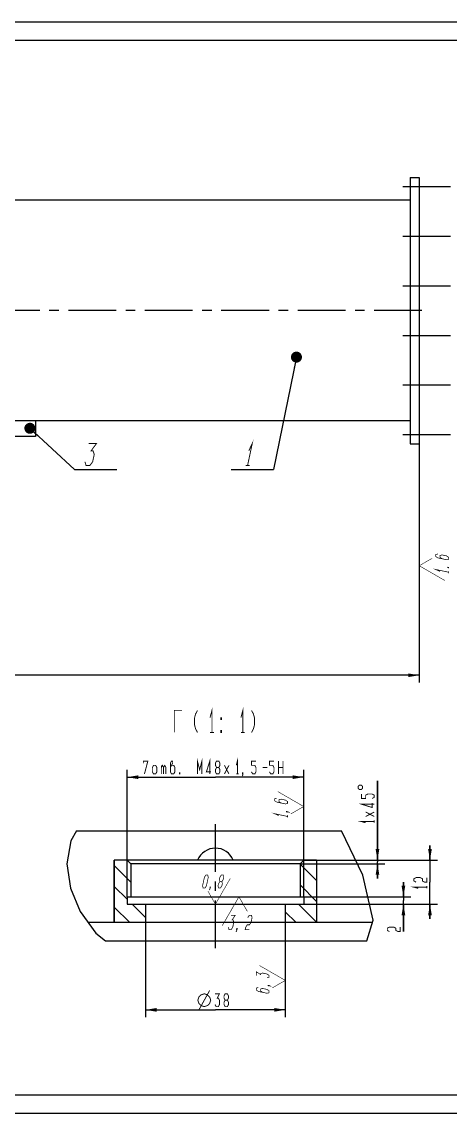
# Model space of a CAD drawing. Header units: millimetres. Extents: x 0 to 630, y 0 to 297.
# Drawn here: x 323.2 to 439.7, y 0 to 297 of the extents above; entities that cross this region are included whole.
import ezdxf

# ---------------------------------------------------------------- set-up
doc = ezdxf.new("R2010")
doc.units = ezdxf.units.MM
doc.header["$LTSCALE"] = 34.65
doc.linetypes.add('CENTER', pattern=[0.6, 0.375, -0.075, 0.075, -0.075])
doc.layers.get('0').update_dxf_attribs({"linetype": 'CONTINUOUS'})
for name, color, linetype in [('ALL_AXIS', 7, 'CONTINUOUS'), ('ALL_DIMENSIONS', 7, 'CONTINUOUS'), ('ALL_SURF_FIN', 7, 'CONTINUOUS')]:
    doc.layers.add(name, color=color, linetype=linetype)
doc.styles.get("Standard").update_dxf_attribs({"font": 'txt', "width": 0.7})
doc.dimstyles.new('DIMSTYLE_4', dxfattribs={"dimtxt": 3.5, "dimasz": 3, "dimexe": 0.18, "dimexo": 0.0625, "dimgap": 0.09, "dimtad": 1, "dimdec": 5, "dimdsep": 46, "dimtxsty": 'STANDARD', "dimblk": '_FILLED', "dimblk1": '_FILLED', "dimblk2": '_FILLED', "dimcen": 0.09, "dimadec": 0, "dimazin": 0, "dimtp": 0.2, "dimtm": 0.2, "dimtfac": 1, "dimtdec": 5, "dimtofl": 0, "dimtmove": 0, "dimatfit": 3, "dimldrblk": '_FILLED', "dimfxl": 1, "dimtolj": 1, "dimarcsym": 0})
doc.dimstyles.new('DIMSTYLE_5', dxfattribs={"dimtxt": 3.5, "dimasz": 3, "dimexe": 0.18, "dimexo": 0.0625, "dimgap": 0.09, "dimtad": 1, "dimdec": 5, "dimlfac": 4, "dimdsep": 46, "dimtxsty": 'STANDARD', "dimblk": '_FILLED', "dimblk1": '_FILLED', "dimblk2": '_FILLED', "dimcen": 0.09, "dimadec": 0, "dimazin": 0, "dimtp": 1.2, "dimtm": 1.2, "dimtfac": 1, "dimtdec": 5, "dimtofl": 0, "dimtmove": 0, "dimatfit": 3, "dimldrblk": '_FILLED', "dimfxl": 1, "dimtolj": 1, "dimarcsym": 0})
doc.dimstyles.new('DIMSTYLE_8', dxfattribs={"dimtxt": 3.5, "dimasz": 3, "dimexe": 0.18, "dimexo": 0.0625, "dimgap": 0.09, "dimtad": 1, "dimdec": 5, "dimdsep": 46, "dimtxsty": 'STANDARD', "dimblk": '_FILLED', "dimblk1": '_FILLED', "dimblk2": '_FILLED', "dimcen": 0.09, "dimadec": 0, "dimazin": 0, "dimtp": 0.1, "dimtm": 0.1, "dimtfac": 1, "dimtdec": 5, "dimtofl": 0, "dimtmove": 0, "dimatfit": 3, "dimldrblk": '_FILLED', "dimfxl": 1, "dimtolj": 1, "dimarcsym": 0})
doc.dimstyles.new('DIMSTYLE_9', dxfattribs={"dimtxt": 3.5, "dimasz": 3, "dimexe": 0.18, "dimexo": 0.0625, "dimgap": 0.09, "dimtad": 1, "dimdec": 5, "dimdsep": 46, "dimtxsty": 'STANDARD', "dimblk": '_FILLED', "dimblk1": '_FILLED', "dimblk2": '_FILLED', "dimcen": 0.09, "dimadec": 0, "dimazin": 0, "dimtp": 0.3, "dimtm": 0.3, "dimtfac": 1, "dimtdec": 5, "dimtofl": 0, "dimtmove": 0, "dimatfit": 3, "dimldrblk": '_FILLED', "dimfxl": 1, "dimtolj": 1, "dimarcsym": 0})
doc.dimstyles.get("Standard").update_dxf_attribs({"dimtxt": 3.5, "dimasz": 3, "dimexe": 0.18, "dimexo": 0.0625, "dimgap": 0.09, "dimtad": 1, "dimdec": 5, "dimdsep": 46, "dimtxsty": 'STANDARD', "dimblk": '_FILLED', "dimblk1": '_FILLED', "dimblk2": '_FILLED', "dimcen": 0.09, "dimadec": 0, "dimazin": 0, "dimtol": 1, "dimtp": 1e-05, "dimtm": 1e-05, "dimtfac": 1, "dimtdec": 5, "dimtofl": 0, "dimtmove": 0, "dimatfit": 3, "dimldrblk": '_FILLED', "dimfxl": 1, "dimtolj": 1, "dimarcsym": 0})

# ---------------------------------------------------------------- blocks, each defined once
blk = doc.blocks.new('_FILLED')
at = {"color": 0, "linetype": 'BYBLOCK'}
blk.add_solid([(0, 0), (-1, 0.167), (-1, -0.167)], dxfattribs=at)
blk = doc.blocks.new('*D5')
at = {"layer": 'ALL_DIMENSIONS', "color": 2, "linetype": 'CONTINUOUS'}
for p, q in [((58.77, 182.18), (58.77, 117.18)), ((431.27, 182.18), (431.27, 117.18)), ((58.77, 119.18), (245.02, 119.18)), ((431.27, 119.18), (245.02, 119.18))]:
    blk.add_line(p, q, dxfattribs=at)
at = {"layer": 'ALL_DIMENSIONS', "color": 2, "linetype": 'CONTINUOUS', "xscale": 3, "yscale": 3, "zscale": 3, "rotation": 180}
blk.add_blockref('_FILLED', (58.77, 119.18), dxfattribs=at)
at = {"layer": 'ALL_DIMENSIONS', "color": 2, "linetype": 'CONTINUOUS', "xscale": 3, "yscale": 3, "zscale": 3}
blk.add_blockref('_FILLED', (431.27, 119.18), dxfattribs=at)
blk = doc.blocks.new('SF1_BL5', base_point=(435.26, 148.55))
at = {"layer": 'ALL_SURF_FIN', "color": 2, "linetype": 'CONTINUOUS'}
for points, const_width in [([(436.34, 152.17), (435.75, 152.03), (435.75, 151.5), (436.34, 151.12), (438.67, 150.62), (439.25, 150.76), (439.25, 151.28), (438.67, 151.67), (437.5, 151.92), (436.92, 151.78), (436.92, 151.26), (437.5, 150.87)], 0.194), ([(431.27, 148.98), (434.79, 151.01)], 0.146), ([(431.27, 148.98), (438.28, 144.93)], 0.146), ([(439.25, 148.53), (439.25, 148.4), (438.96, 148.46), (438.96, 148.59), (439.25, 148.53)], 0.194), ([(436.92, 147.45), (435.75, 147.96), (439.25, 147.22)], 0.194), ([(439.25, 146.95), (439.25, 147.48)], 0.194)]:
    blk.add_lwpolyline(points, dxfattribs=dict(at, const_width=const_width))
blk = doc.blocks.new('*D11')
at = {"layer": 'ALL_DIMENSIONS', "color": 2, "linetype": 'CONTINUOUS'}
for p, q in [((434.19, 68.88), (434.19, 72.88)), ((434.19, 72.88), (434.19, 62.88)), ((403.35, 68.88), (436.19, 68.88)), ((434.19, 52.88), (434.19, 62.88)), ((399.85, 56.88), (436.19, 56.88)), ((434.19, 56.88), (434.19, 52.88))]:
    blk.add_line(p, q, dxfattribs=at)
at = {"layer": 'ALL_DIMENSIONS', "color": 2, "linetype": 'CONTINUOUS', "xscale": 3, "yscale": 3, "zscale": 3}
for p, rotation in [((434.19, 68.88), 270), ((434.19, 56.88), 90)]:
    blk.add_blockref('_FILLED', p, dxfattribs=dict(at, rotation=rotation))
blk = doc.blocks.new('*D12')
at = {"layer": 'ALL_DIMENSIONS', "color": 2, "linetype": 'CONTINUOUS'}
for p, q in [((426.96, 58.88), (426.96, 62.88)), ((426.96, 62.88), (426.96, 57.88)), ((398.85, 58.88), (428.96, 58.88)), ((399.85, 56.88), (428.96, 56.88)), ((426.96, 49.42), (426.96, 57.88)), ((426.96, 56.88), (426.96, 49.42))]:
    blk.add_line(p, q, dxfattribs=at)
at = {"layer": 'ALL_DIMENSIONS', "color": 2, "linetype": 'CONTINUOUS', "xscale": 3, "yscale": 3, "zscale": 3}
for p, rotation in [((426.96, 58.88), 270), ((426.96, 56.88), 90)]:
    blk.add_blockref('_FILLED', p, dxfattribs=dict(at, rotation=rotation))
blk = doc.blocks.new('*D13')
at = {"layer": 'ALL_DIMENSIONS', "color": 2, "linetype": 'CONTINUOUS'}
for p, q in [((419.91, 68.88), (419.91, 90.42)), ((419.91, 90.42), (419.91, 68.38)), ((399.85, 68.88), (421.91, 68.88)), ((419.91, 63.88), (419.91, 68.38)), ((398.85, 67.88), (421.91, 67.88)), ((419.91, 67.88), (419.91, 63.88))]:
    blk.add_line(p, q, dxfattribs=at)
at = {"layer": 'ALL_DIMENSIONS', "color": 2, "linetype": 'CONTINUOUS', "xscale": 3, "yscale": 3, "zscale": 3}
for p, rotation in [((419.91, 68.88), 270), ((419.91, 67.88), 90)]:
    blk.add_blockref('_FILLED', p, dxfattribs=dict(at, rotation=rotation))
blk = doc.blocks.new('*D14')
at = {"layer": 'ALL_DIMENSIONS', "color": 2, "linetype": 'CONTINUOUS'}
for p, q in [((351.85, 58.88), (351.85, 93.44)), ((399.85, 58.88), (399.85, 93.44)), ((351.85, 91.44), (375.85, 91.44)), ((399.85, 91.44), (375.85, 91.44))]:
    blk.add_line(p, q, dxfattribs=at)
at = {"layer": 'ALL_DIMENSIONS', "color": 2, "linetype": 'CONTINUOUS', "xscale": 3, "yscale": 3, "zscale": 3, "rotation": 180}
blk.add_blockref('_FILLED', (351.85, 91.44), dxfattribs=at)
at = {"layer": 'ALL_DIMENSIONS', "color": 2, "linetype": 'CONTINUOUS', "xscale": 3, "yscale": 3, "zscale": 3}
blk.add_blockref('_FILLED', (399.85, 91.44), dxfattribs=at)
blk = doc.blocks.new('SF8_BL7', base_point=(395.89, 83.99))
at = {"layer": 'ALL_SURF_FIN', "color": 2, "linetype": 'CONTINUOUS'}
for points, const_width in [([(399.85, 83.45), (392.84, 87.5)], 0.146), ([(392.52, 85.7), (391.94, 85.56), (391.94, 85.04), (392.52, 84.65), (394.86, 84.16), (395.44, 84.29), (395.44, 84.82), (394.86, 85.21), (393.69, 85.45), (393.11, 85.32), (393.11, 84.79), (393.69, 84.4)], 0.194), ([(399.85, 83.45), (396.32, 81.42)], 0.146), ([(393.11, 80.98), (391.94, 81.5), (395.44, 80.75)], 0.194), ([(395.44, 82.06), (395.44, 81.93), (395.15, 81.99), (395.15, 82.13), (395.44, 82.06), (396.02, 81.81)], 0.194), ([(395.44, 80.49), (395.44, 81.01)], 0.194)]:
    blk.add_lwpolyline(points, dxfattribs=dict(at, const_width=const_width))
blk = doc.blocks.new('*D15')
at = {"layer": 'ALL_DIMENSIONS', "color": 2, "linetype": 'CONTINUOUS'}
for p, q in [((356.85, 46.88), (356.85, 26.12)), ((394.85, 46.88), (394.85, 26.12)), ((356.85, 28.12), (375.85, 28.12)), ((394.85, 28.12), (375.85, 28.12))]:
    blk.add_line(p, q, dxfattribs=at)
at = {"layer": 'ALL_DIMENSIONS', "color": 2, "linetype": 'CONTINUOUS', "xscale": 3, "yscale": 3, "zscale": 3, "rotation": 180}
blk.add_blockref('_FILLED', (356.85, 28.12), dxfattribs=at)
at = {"layer": 'ALL_DIMENSIONS', "color": 2, "linetype": 'CONTINUOUS', "xscale": 3, "yscale": 3, "zscale": 3}
blk.add_blockref('_FILLED', (394.85, 28.12), dxfattribs=at)
blk = doc.blocks.new('SF9_BL8', base_point=(390.89, 36.4))
at = {"layer": 'ALL_SURF_FIN', "color": 2, "linetype": 'CONTINUOUS'}
for points, const_width in [([(386.94, 37.45), (386.94, 38.5), (388.11, 37.73), (388.11, 37.99), (388.69, 38.13), (389.86, 37.88), (390.44, 37.5), (390.44, 36.97), (389.86, 36.83)], 0.194), ([(394.85, 36.13), (387.84, 40.17)], 0.146), ([(394.85, 36.13), (391.32, 34.09)], 0.146), ([(387.52, 34.18), (386.94, 34.04), (386.94, 33.52), (387.52, 33.13), (389.86, 32.63), (390.44, 32.77), (390.44, 33.3), (389.86, 33.68), (388.69, 33.93), (388.11, 33.79), (388.11, 33.27), (388.69, 32.88)], 0.194), ([(390.44, 34.74), (390.44, 34.61), (390.15, 34.67), (390.15, 34.8), (390.44, 34.74), (391.02, 34.49)], 0.194)]:
    blk.add_lwpolyline(points, dxfattribs=dict(at, const_width=const_width))
blk = doc.blocks.new('SF6_BL9', base_point=(376.12, 60.83))
at = {"layer": 'ALL_SURF_FIN', "color": 2, "linetype": 'CONTINUOUS'}
for points, const_width in [([(372.49, 61.28), (372.35, 61.87), (372.85, 64.2), (373.23, 64.78), (373.76, 64.78), (373.9, 64.2), (373.4, 61.87), (373.02, 61.28), (372.49, 61.28)], 0.194), ([(375.85, 56.88), (379.89, 63.89)], 0.146), ([(376.69, 61.28), (377.22, 61.28), (377.6, 61.87), (377.73, 62.45), (377.59, 63.03), (377.06, 63.03), (376.68, 62.45), (376.55, 61.87), (376.69, 61.28)], 0.194), ([(377.59, 63.03), (377.97, 63.62), (378.1, 64.2), (377.96, 64.78), (377.43, 64.78), (377.05, 64.2), (376.92, 63.62), (377.06, 63.03)], 0.194), ([(375.85, 56.88), (373.81, 60.4)], 0.146), ([(374.46, 61.28), (374.33, 61.28), (374.39, 61.58), (374.52, 61.58), (374.46, 61.28), (374.2, 60.7)], 0.194)]:
    blk.add_lwpolyline(points, dxfattribs=dict(at, const_width=const_width))
blk = doc.blocks.new('SF7_BL10', base_point=(381.76, 54.08))
at = {"layer": 'ALL_SURF_FIN', "color": 2, "linetype": 'CONTINUOUS'}
for points, const_width in [([(382.24, 58.88), (377.71, 51.03)], 0.163), ([(382.24, 58.88), (384.52, 54.93)], 0.163), ([(380.07, 53.86), (381.24, 53.86), (380.38, 52.55), (380.67, 52.55), (380.83, 51.9), (380.55, 50.59), (380.12, 49.94), (379.53, 49.94), (379.38, 50.59)], 0.218), ([(384.63, 53.2), (385.06, 53.86), (385.65, 53.86), (385.81, 53.2), (385.53, 51.9), (385.1, 51.25), (384.51, 51.25), (384.08, 50.59), (383.94, 49.94), (385.11, 49.94)], 0.218), ([(381.73, 49.94), (381.59, 49.94), (381.66, 50.27), (381.8, 50.27), (381.73, 49.94), (381.45, 49.29)], 0.218)]:
    blk.add_lwpolyline(points, dxfattribs=dict(at, const_width=const_width))
blk = doc.blocks.new('BALLOON2001_BL11', base_point=(343.26, 178.73))
at = {"color": 2, "linetype": 'CONTINUOUS'}
blk.add_line((337.5, 175.18), (349.02, 175.18), dxfattribs=at)
at = {"color": 2, "linetype": 'CONTINUOUS', "const_width": 0.25}
blk.add_lwpolyline([(341.42, 182.27), (343.52, 182.27), (342.05, 180.27), (342.57, 180.27), (342.89, 179.27), (342.46, 177.27), (341.72, 176.27), (340.67, 176.27), (340.36, 177.27)], dxfattribs=at)
blk = doc.blocks.new('BALLOON2001_BL13', base_point=(385.87, 178.73))
at = {"color": 2, "linetype": 'CONTINUOUS'}
blk.add_line((380.1, 175.18), (391.63, 175.18), dxfattribs=at)
at = {"color": 2, "linetype": 'CONTINUOUS', "const_width": 0.25}
for points in [[(384.92, 180.27), (385.87, 182.27), (384.59, 176.27)], [(384.07, 176.27), (385.12, 176.27)]]:
    blk.add_lwpolyline(points, dxfattribs=at)

msp = doc.modelspace()

# ---------------------------------------------------------------- linework, layer by layer
at = {"color": 7, "linetype": 'CONTINUOUS'}
for p, q in [((0, 297), (630, 297)), ((20, 292), (625, 292)), ((428.7689891, 254.6802844), (431.2689891, 254.6802844)), ((428.7689891, 254.6802844), (428.7689891, 182.1802844)), ((431.2689891, 254.6802844), (431.2689891, 182.1802844)), ((428.7689891, 248.4302844), (61.2689891, 248.4302844)), ((428.7689891, 188.4302844), (61.2689891, 188.4302844)), ((428.7689891, 182.1802844), (431.2689891, 182.1802844)), ((338.077198, 76.8780569), (336.5151666, 74.1187106)), ((338.077198, 76.8780569), (410.1310541, 76.8780569)), ((415.888711, 64.7966236), (410.1310541, 76.8780569)), ((336.5151666, 74.1187106), (335.4741671, 67.8470421)), ((348.3464258, 68.8780569), (348.3464258, 51.8780569)), ((403.3464258, 68.8780569), (348.3464258, 68.8780569)), ((351.8464258, 68.8780569), (352.8464258, 67.8780569)), ((399.8464258, 68.8780569), (398.8464258, 67.8780569)), ((403.3464258, 68.8780569), (403.3464258, 51.8780569)), ((335.4741671, 67.8470421), (336.4117491, 61.211309)), ((352.8464258, 67.8780569), (352.8464258, 58.8780569)), ((398.8464258, 67.8780569), (352.8464258, 67.8780569)), ((398.8464258, 67.8780569), (398.8464258, 58.8780569)), ((418.7319017, 52.4804292), (415.888711, 64.7966236)), ((336.4117491, 61.211309), (339.0247717, 54.8784046)), ((351.8464258, 58.8780569), (351.8464258, 56.8780569)), ((351.8464258, 58.8780569), (399.8464258, 58.8780569)), ((351.8464258, 56.8780569), (399.8464258, 56.8780569)), ((356.8464258, 56.8780569), (356.8464258, 46.8780569)), ((394.8464258, 56.8780569), (394.8464258, 46.8780569)), ((399.8464258, 58.8780569), (399.8464258, 56.8780569)), ((339.0247717, 54.8784046), (343.3635713, 49.0275486)), ((418.5429923, 51.8780569), (341.2497295, 51.8780569)), ((416.974947, 46.8780569), (418.7319017, 52.4804292)), ((343.3635713, 49.0275486), (345.9166524, 46.8780569)), ((345.9166524, 46.8780569), (416.974947, 46.8780569)), ((20, 5), (625, 5)), ((0, 0), (630, 0))]:
    msp.add_line(p, q, dxfattribs=at)
at = {"color": 2, "linetype": 'CONTINUOUS'}
for p, q in [((348.3464258, 67.3815144), (352.8464258, 62.8815144)), ((398.8464258, 67.7932026), (403.3464258, 63.2932026)), ((348.3464258, 61.7246601), (351.8464258, 58.2246601)), ((398.8464258, 62.1363484), (403.3464258, 57.6363484)), ((353.1930291, 56.8780569), (356.8464258, 53.2246601)), ((398.4478631, 56.8780569), (403.3464258, 51.9794941)), ((348.3464258, 56.0678059), (352.5361748, 51.8780569)), ((394.8464258, 54.8226399), (397.7910088, 51.8780569))]:
    msp.add_line(p, q, dxfattribs=at)
at = {"color": 2, "linetype": 'CONTINUOUS', "const_width": 0.25}
for points in [[(374.3800378, 107.618714), (374.9050635, 109.6187256), (374.9050635, 103.6187292)], [(382.7800635, 107.618714), (383.3050507, 109.6187256), (383.3050507, 103.6187292)], [(364.6675635, 103.6187292), (364.6675635, 109.6187256), (366.7675507, 109.6187256)], [(370.9675635, 109.6187256), (370.4425378, 108.6187198), (370.1800635, 107.618714), (370.1800635, 105.6187216), (370.4425378, 104.6187158), (370.9675635, 103.6187292)], [(377.5300378, 107.1187207), (377.2675635, 107.1187207), (377.2675635, 107.618714), (377.5300378, 107.618714), (377.5300378, 107.1187207)], [(385.6675507, 109.6187256), (386.1925378, 108.6187198), (386.4550507, 107.618714), (386.4550507, 105.6187216), (386.1925378, 104.6187158), (385.6675507, 103.6187292)], [(377.5300378, 103.6187292), (377.2675635, 103.6187292), (377.2675635, 104.1187225), (377.5300378, 104.1187225), (377.5300378, 103.6187292)], [(374.3800378, 103.6187292), (375.4300507, 103.6187292)], [(382.7800635, 103.6187292), (383.8300378, 103.6187292)]]:
    msp.add_lwpolyline(points, dxfattribs=at)
at = {"color": 7, "linetype": 'CONTINUOUS'}
msp.add_arc((375.8464258, 66.8780569), 5.25, 22.425681846, 157.574318154, dxfattribs=at)
at = {"layer": 'ALL_AXIS', "color": 7, "linetype": 'CENTER'}
for p, q in [((426.7689891, 252.1802844), (470.5189891, 252.1802844)), ((426.7689891, 238.6802844), (470.5189891, 238.6802844)), ((426.7689891, 225.1802844), (470.5189891, 225.1802844)), ((432.0189891, 218.4302844), (58.0189891, 218.4302844)), ((426.7689891, 211.6802844), (470.5189891, 211.6802844)), ((426.7689891, 198.1802844), (470.5189891, 198.1802844)), ((426.7689891, 184.6802844), (470.5189891, 184.6802844)), ((375.8464258, 44.8780569), (375.8464258, 79.7866105))]:
    msp.add_line(p, q, dxfattribs=at)
at = {"layer": 'ALL_AXIS', "color": 7, "linetype": 'CONTINUOUS'}
for p, q in [((326.8939891, 188.4302844), (326.8939891, 184.1802844)), ((326.8939891, 184.1802844), (318.1439891, 184.1802844)), ((348.3464258, 51.8780569), (348.3464258, 68.8780569))]:
    msp.add_line(p, q, dxfattribs=at)
at = {"layer": 'ALL_DIMENSIONS', "color": 2, "linetype": 'CONTINUOUS', "const_width": 0.25}
for points in [[(356.5526605, 92.3195462), (357.4714362, 95.8195377), (356.2464276, 95.8195377), (356.2464276, 95.2362186)], [(363.5964404, 94.0695419), (364.2089447, 95.2362186), (364.2089447, 95.8195377), (363.9026733, 95.8195377), (363.5964404, 95.2362186), (363.5964404, 92.9028845), (363.9026733, 92.3195462), (364.5151776, 92.3195462), (364.8214105, 92.9028845), (364.8214105, 94.0695419), (364.5151776, 94.6528802), (363.9026733, 94.6528802)], [(370.9464148, 92.3195462), (370.9464148, 95.8195377), (371.5589191, 93.4862036), (372.1714233, 95.8195377), (372.1714233, 92.3195462)], [(374.3151691, 92.3195462), (374.3151691, 95.8195377), (373.3964319, 92.9028845), (374.6214404, 92.9028845)], [(376.7651862, 94.0695419), (377.0714191, 94.6528802), (377.0714191, 95.2362186), (376.7651862, 95.8195377), (376.1526819, 95.8195377), (375.8464105, 95.2362186), (375.8464105, 94.6528802), (376.1526819, 94.0695419)], [(381.5120654, 94.6528802), (381.8182983, 95.8195377), (381.8182983, 92.3195462)], [(385.6464404, 92.9028845), (385.9526733, 92.3195462), (386.5651776, 92.3195462), (386.8714105, 92.9028845), (386.8714105, 94.0695419), (386.5651776, 94.6528802), (385.6464404, 94.6528802), (385.6464404, 95.8195377), (386.8714105, 95.8195377)], [(390.5464362, 92.9028845), (390.8526691, 92.3195462), (391.4651733, 92.3195462), (391.7714447, 92.9028845), (391.7714447, 94.0695419), (391.4651733, 94.6528802), (390.5464362, 94.6528802), (390.5464362, 95.8195377), (391.7714447, 95.8195377)], [(392.9964148, 92.3195462), (392.9964148, 95.8195377)], [(394.2214233, 95.8195377), (394.2214233, 92.3195462)], [(358.6964447, 92.9028845), (359.0026776, 92.3195462), (359.6151819, 92.3195462), (359.9214148, 92.9028845), (359.9214148, 94.0695419), (359.6151819, 94.6528802), (359.0026776, 94.6528802), (358.6964447, 94.0695419), (358.6964447, 92.9028845)], [(361.1464233, 94.0695419), (361.4526947, 94.6528802), (361.7589276, 94.0695419), (361.7589276, 92.3195462)], [(361.1464233, 92.3195462), (361.1464233, 94.6528802)], [(361.7589276, 94.0695419), (362.0651605, 94.6528802), (362.3714319, 94.0695419), (362.3714319, 92.3195462)], [(366.1995355, 92.3195462), (366.0464191, 92.3195462), (366.0464191, 92.6112057), (366.1995355, 92.6112057), (366.1995355, 92.3195462)], [(376.1526819, 92.3195462), (376.7651862, 92.3195462), (377.0714191, 92.9028845), (377.0714191, 93.4862036), (376.7651862, 94.0695419), (376.1526819, 94.0695419), (375.8464105, 93.4862036), (375.8464105, 92.9028845), (376.1526819, 92.3195462)], [(378.2964276, 92.3195462), (379.5214362, 94.6528802)], [(378.2964276, 94.6528802), (379.5214362, 92.3195462)], [(381.5120654, 92.3195462), (382.1245697, 92.3195462)], [(383.3495398, 92.3195462), (383.1964233, 92.3195462), (383.1964233, 92.6112057), (383.3495398, 92.6112057), (383.3495398, 92.3195462), (383.1964233, 91.7362079)], [(388.7089233, 94.0695419), (389.9339319, 94.0695419)], [(392.9964148, 94.0695419), (394.2214233, 94.0695419)], [(414.9513995, 88.0857916), (415.5347186, 88.0857916), (415.8263782, 88.3774704), (415.8263782, 88.9607895), (415.5347186, 89.2524683), (414.9513995, 89.2524683), (414.65974, 88.9607895), (414.65974, 88.3774704), (414.9513995, 88.0857916)], [(418.451391, 85.6357938), (419.0347101, 85.9420459), (419.0347101, 86.5545502), (418.451391, 86.8608023), (417.2847144, 86.8608023), (416.7013953, 86.5545502), (416.7013953, 85.6357938), (415.5347186, 85.6357938), (415.5347186, 86.8608023)], [(419.0347101, 84.1045523), (415.5347186, 84.1045523), (418.451391, 83.1857959), (418.451391, 84.4108044)], [(416.7013953, 80.735798), (419.0347101, 81.9607874)], [(419.0347101, 80.735798), (416.7013953, 81.9607874)], [(416.7013953, 79.0514209), (415.5347186, 79.357673), (419.0347101, 79.357673)], [(419.0347101, 79.0514209), (419.0347101, 79.6639252)], [(430.4008191, 62.8780627), (429.8174615, 63.1843149), (429.8174615, 63.7967999), (430.4008191, 64.1030521), (431.5674573, 64.1030521), (432.1508148, 63.7967999), (432.1508148, 63.1843149), (432.7341339, 62.8780627), (433.317453, 62.8780627), (433.317453, 64.1030521)], [(430.9841382, 61.1936856), (429.8174615, 61.4999377), (433.317453, 61.4999377)], [(433.317453, 61.1936856), (433.317453, 61.8061899)], [(423.1682776, 49.416254), (422.58492, 49.7225061), (422.58492, 50.3349911), (423.1682776, 50.6412433), (424.3349158, 50.6412433), (424.9182733, 50.3349911), (424.9182733, 49.7225061), (425.5015924, 49.416254), (426.0849115, 49.416254), (426.0849115, 50.6412433)], [(371.3547766, 28.1166284), (374.2714105, 33.3666252)], [(371.0630786, 30.741622), (371.3547766, 31.6166295), (371.9380957, 32.1999582), (372.8130743, 32.4916273), (373.6880914, 32.1999582), (374.2714105, 31.6166295), (374.5631085, 30.741622), (374.2714105, 29.8666241), (373.6880914, 29.2832954), (372.8130743, 28.9916263), (371.9380957, 29.2832954), (371.3547766, 29.8666241), (371.0630786, 30.741622)], [(375.7297467, 32.4916273), (376.9547552, 32.4916273), (376.342251, 31.3249603), (376.6485223, 31.3249603), (376.9547552, 30.741622), (376.9547552, 29.574955), (376.6485223, 28.9916263), (376.0360181, 28.9916263), (375.7297467, 29.574955)], [(379.098501, 30.741622), (379.4047723, 31.3249603), (379.4047723, 31.908289), (379.098501, 32.4916273), (378.4859967, 32.4916273), (378.1797638, 31.908289), (378.1797638, 31.3249603), (378.4859967, 30.741622)], [(378.4859967, 28.9916263), (379.098501, 28.9916263), (379.4047723, 29.574955), (379.4047723, 30.1582933), (379.098501, 30.741622), (378.4859967, 30.741622), (378.1797638, 30.1582933), (378.1797638, 29.574955), (378.4859967, 28.9916263)]]:
    msp.add_lwpolyline(points, dxfattribs=at)

# ---------------------------------------------------------------- block references
at = {"color": 2, "linetype": 'CONTINUOUS'}
for name, p in [('BALLOON2001_BL11', (343.2611898, 178.7251151)), ('BALLOON2001_BL13', (385.8668477, 178.7251151))]:
    msp.add_blockref(name, p, dxfattribs=at)
at = {"layer": 'ALL_SURF_FIN', "color": 2, "linetype": 'CONTINUOUS'}
for name, p in [('SF1_BL5', (435.2614001, 148.5494947)), ('SF8_BL7', (395.893107, 83.9927744)), ('SF6_BL9', (376.1221942, 60.8313751)), ('SF7_BL10', (381.7580443, 54.0822578)), ('SF9_BL8', (390.8931021, 36.4041622))]:
    msp.add_blockref(name, p, dxfattribs=at)

# ---------------------------------------------------------------- dimensions: what is measured, and where the dimension line sits
at = {"layer": 'ALL_DIMENSIONS', "color": 2, "linetype": 'CONTINUOUS'}
dim = msp.add_linear_dim(base=(431.2689891, 119.1802844), p1=(58.7689891, 182.1802844), p2=(431.2689891, 182.1802844), dimstyle='DIMSTYLE_5', dxfattribs=at)
dim.commit()
dim.dimension.update_dxf_attribs({"geometry": '*D5', "text_midpoint": (240.1189891, 120.0552844), "dimtype": 160})
for base, p1, p2, text, picture, middle in [((399.8464258, 91.4445447), (351.8464258, 58.8780569), (399.8464258, 58.8780569), '7отв. М<>х1,5-5Н', '*D14', (356.2464258, 92.3195447)), ((394.8464258, 28.1166254), (356.8464258, 46.8780569), (394.8464258, 46.8780569), '%%c<>', '*D15', (371.0630925, 28.9916254))]:
    dim = msp.add_linear_dim(base=base, p1=p1, p2=p2, text=text, dimstyle='DIMSTYLE_9', dxfattribs=at)
    dim.commit()
    dim.dimension.update_dxf_attribs({"geometry": picture, "text_midpoint": middle, "dimtype": 160})
dim = msp.add_linear_dim(base=(419.9097291, 68.8780569), p1=(398.8464258, 67.8780569), p2=(399.8464258, 68.8780569), angle=90, text='<>х45%%d', dimstyle='DIMSTYLE_8', dxfattribs=at)
dim.commit()
dim.dimension.update_dxf_attribs({"geometry": '*D13', "text_midpoint": (419.0347291, 78.2857949), "dimtype": 160})
for base, p2, dimstyle, picture, middle in [((434.19247, 68.8780569), (403.3464258, 68.8780569), 'DIMSTYLE_4', '*D11', (433.31747, 60.4280569)), ((426.9599274, 58.8780569), (398.8464258, 58.8780569), 'DIMSTYLE_8', '*D12', (426.0849274, 49.4162488))]:
    dim = msp.add_linear_dim(base=base, p1=(399.8464258, 56.8780569), p2=p2, angle=90, dimstyle=dimstyle, dxfattribs=at)
    dim.commit()
    dim.dimension.update_dxf_attribs({"geometry": picture, "text_midpoint": middle, "dimtype": 160})

# ---------------------------------------------------------------- leaders
at = {"color": 2, "linetype": 'CONTINUOUS'}
for points in [[(397.8800453, 205.7577755), (391.6288674, 175.1802844)], [(325.3959622, 186.3819902), (337.4991701, 175.1802844)]]:
    msp.add_leader(points, dimstyle='STANDARD', override={"dimtad": 0, "dimldrblk": 'DOT'}, dxfattribs=at)

doc.saveas('drawing.dxf')
